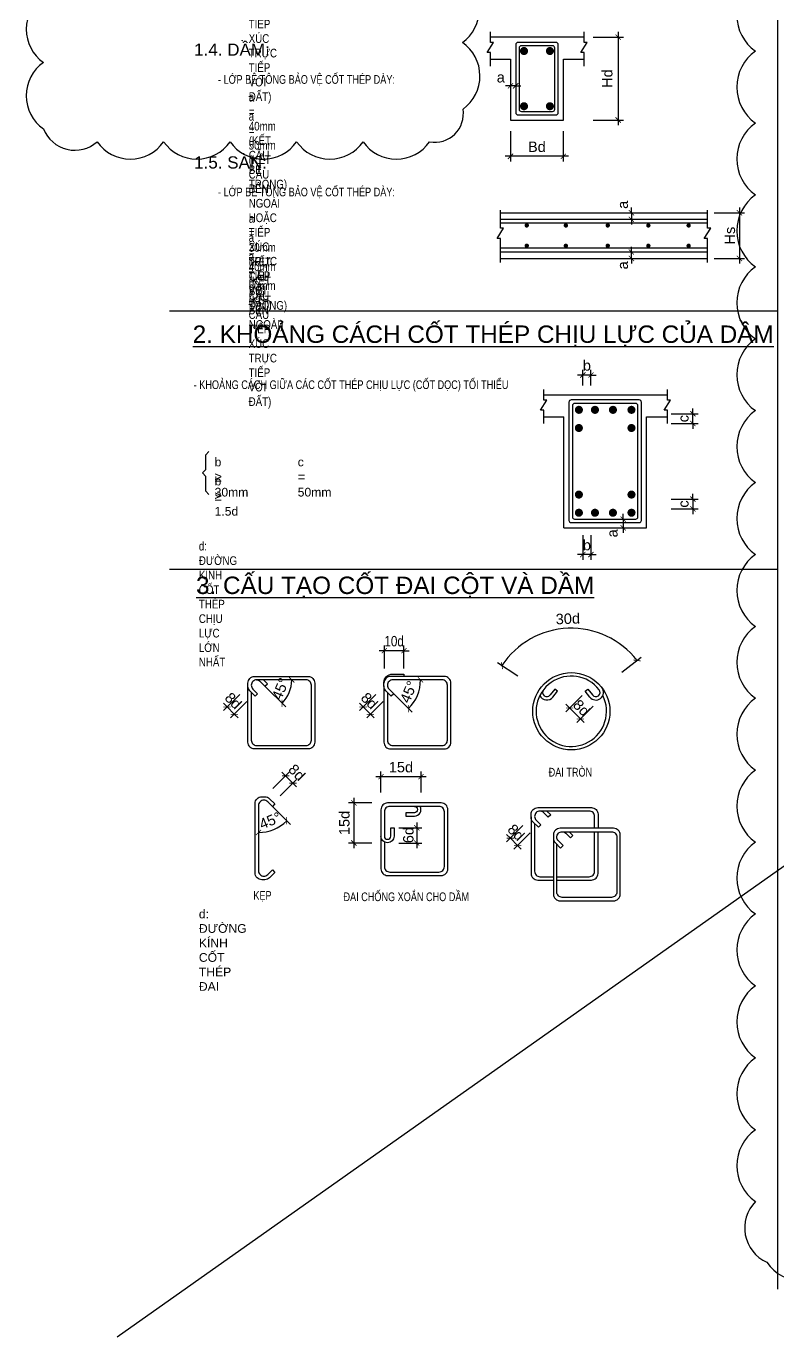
# Model space of a CAD drawing. Header units: millimetres. Extents: x -241424 to 696054, y -125618 to 93710.
# Drawn here: x 10208 to 31812, y -2 to 37665 of the extents above; entities that cross this region are included whole.
import ezdxf
from ezdxf.enums import TextEntityAlignment as Align

# ---------------------------------------------------------------- set-up
doc = ezdxf.new("R2010")
doc.units = ezdxf.units.MM
doc.header["$LTSCALE"] = 7
doc.header["$PDMODE"] = 3
doc.layers.get('0').update_dxf_attribs({"linetype": 'CONTINUOUS'})
doc.layers.get('Defpoints').update_dxf_attribs({"color": 6, "linetype": 'CONTINUOUS'})
for name, color, linetype in [('CDC_02_DIM', 1, 'CONTINUOUS'), ('CDC_03_BORDER', 3, 'CONTINUOUS'), ('CDC_05_STEEL', 4, 'CONTINUOUS'), ('CDC_06_TEXT', 2, 'CONTINUOUS')]:
    doc.layers.add(name, color=color, linetype=linetype)
doc.layers.add('KCS_Plotter', color=11, linetype='CONTINUOUS', plot=False)
doc.styles.add('ARIAL', font='arial.ttf')
doc.dimstyles.new('DIM1-25', dxfattribs={"dimscale": 1.2, "dimtxt": 250, "dimasz": 125, "dimexe": 125, "dimexo": 0.06, "dimgap": 100, "dimtad": 1, "dimdec": 0, "dimzin": 0, "dimdsep": 46, "dimtxsty": 'ARIAL', "dimblk": 'ARCHTICK', "dimcen": 100, "dimdle": 125, "dimclrd": 256, "dimclre": 1, "dimclrt": 2, "dimadec": 0, "dimazin": 0, "dimtfac": 1, "dimtdec": 0, "dimtix": 1, "dimtmove": 2, "dimatfit": 0, "dimfxl": 1, "dimtolj": 1, "dimtzin": 0, "dimarcsym": 0})

# ---------------------------------------------------------------- blocks, each defined once
blk = doc.blocks.new('_ArchTick')
at = {"color": 0, "linetype": 'ByBlock', "const_width": 0.15}
blk.add_lwpolyline([(-0.5, -0.5), (0.5, 0.5)], dxfattribs=at)
blk = doc.blocks.new('*D7')
at = {"layer": 'CDC_02_DIM', "lineweight": -2, "transparency": 16777216}
blk.add_line((19626, 15491), (19626, 14039), dxfattribs=at)
at = {"layer": 'CDC_02_DIM', "color": 1, "lineweight": -2, "transparency": 16777216}
for p, q in [((20138, 15341), (19476, 15341)), ((20138, 14189), (19476, 14189))]:
    blk.add_line(p, q, dxfattribs=at)
at = {"layer": 'Defpoints', "color": 0, "transparency": 16777216}
for p in [(20138, 15341), (19626, 14189), (20138, 14189)]:
    blk.add_point(p, dxfattribs=at)
at = {"layer": 'CDC_02_DIM', "lineweight": -2, "transparency": 16777216, "xscale": 150, "yscale": 150, "zscale": 150}
for p, rotation in [((19626, 15341), 90), ((19626, 14189), 270)]:
    blk.add_blockref('_ArchTick', p, dxfattribs=dict(at, rotation=rotation))
at = {"layer": 'CDC_02_DIM', "color": 2, "transparency": 16777216, "insert": (19353, 14765), "char_height": 300, "attachment_point": 5, "rotation": 90, "style": 'ARIAL'}
blk.add_mtext('\\A1;15d', dxfattribs=at)
blk = doc.blocks.new('*D8')
at = {"layer": 'CDC_02_DIM', "lineweight": -2, "transparency": 16777216}
blk.add_line((21434, 14777), (21434, 14039), dxfattribs=at)
at = {"layer": 'CDC_02_DIM', "color": 1, "lineweight": -2, "transparency": 16777216}
for p, q in [((20922, 14627), (21584, 14627)), ((20922, 14189), (21584, 14189))]:
    blk.add_line(p, q, dxfattribs=at)
at = {"layer": 'Defpoints', "color": 0, "transparency": 16777216}
for p in [(20922, 14627), (20922, 14189), (21434, 14189)]:
    blk.add_point(p, dxfattribs=at)
at = {"layer": 'CDC_02_DIM', "lineweight": -2, "transparency": 16777216, "xscale": 150, "yscale": 150, "zscale": 150}
for p, rotation in [((21434, 14627), 90), ((21434, 14189), 270)]:
    blk.add_blockref('_ArchTick', p, dxfattribs=dict(at, rotation=rotation))
at = {"layer": 'CDC_02_DIM', "color": 2, "transparency": 16777216, "insert": (21193, 14416), "char_height": 300, "attachment_point": 5, "rotation": 90, "style": 'ARIAL'}
blk.add_mtext('\\A1;6d', dxfattribs=at)
blk = doc.blocks.new('*D9')
at = {"layer": 'CDC_02_DIM', "color": 1, "lineweight": -2, "transparency": 16777216}
for p, q in [((24486, 14692), (24018, 14224)), ((24695, 14483), (24227, 14015))]:
    blk.add_line(p, q, dxfattribs=at)
at = {"layer": 'CDC_02_DIM', "lineweight": -2, "transparency": 16777216}
for p, q in [((24124, 14330), (24018, 14436)), ((24333, 14121), (24124, 14330)), ((24333, 14121), (24439, 14015))]:
    blk.add_line(p, q, dxfattribs=at)
at = {"layer": 'Defpoints', "color": 0, "transparency": 16777216}
for p in [(24486, 14692), (24124, 14330), (24695, 14484)]:
    blk.add_point(p, dxfattribs=at)
at = {"layer": 'CDC_02_DIM', "lineweight": -2, "transparency": 16777216, "xscale": 150, "yscale": 150, "zscale": 150}
for p, rotation in [((24124, 14330), 315.0000001703801), ((24333, 14121), 135.0000001703801)]:
    blk.add_blockref('_ArchTick', p, dxfattribs=dict(at, rotation=rotation))
at = {"layer": 'CDC_02_DIM', "color": 2, "transparency": 16777216, "insert": (24286, 14493), "char_height": 300, "attachment_point": 5, "rotation": 315, "style": 'ARIAL'}
blk.add_mtext('\\A1;8d', dxfattribs=at)
blk = doc.blocks.new('*D10')
at = {"layer": 'CDC_02_DIM', "color": 1, "lineweight": -2, "transparency": 16777216}
for p, q in [((20404, 15638), (20404, 16245)), ((21556, 15638), (21556, 16245))]:
    blk.add_line(p, q, dxfattribs=at)
at = {"layer": 'CDC_02_DIM', "lineweight": -2, "transparency": 16777216}
blk.add_line((21706, 16095), (20254, 16095), dxfattribs=at)
at = {"layer": 'Defpoints', "color": 0, "transparency": 16777216}
for p in [(20404, 16095), (20404, 15638), (21556, 15638)]:
    blk.add_point(p, dxfattribs=at)
at = {"layer": 'CDC_02_DIM', "lineweight": -2, "transparency": 16777216, "xscale": 150, "yscale": 150, "zscale": 150, "rotation": 180}
blk.add_blockref('_ArchTick', (20404, 16095), dxfattribs=at)
at = {"layer": 'CDC_02_DIM', "lineweight": -2, "transparency": 16777216, "xscale": 150, "yscale": 150, "zscale": 150}
blk.add_blockref('_ArchTick', (21556, 16095), dxfattribs=at)
at = {"layer": 'CDC_02_DIM', "color": 2, "transparency": 16777216, "insert": (20980, 16368), "char_height": 300, "attachment_point": 5, "style": 'ARIAL'}
blk.add_mtext('\\A1;15d', dxfattribs=at)
blk = doc.blocks.new('*D11')
at = {"layer": 'CDC_02_DIM', "lineweight": -2, "transparency": 16777216}
for p, q in [((20502, 19716), (20352, 19716)), ((21066, 19716), (20502, 19716)), ((21066, 19716), (21216, 19716))]:
    blk.add_line(p, q, dxfattribs=at)
at = {"layer": 'CDC_02_DIM', "color": 1, "lineweight": -2, "transparency": 16777216}
for p, q in [((20502, 19203), (20502, 19866)), ((21066, 19203), (21066, 19866))]:
    blk.add_line(p, q, dxfattribs=at)
at = {"layer": 'Defpoints', "color": 0, "transparency": 16777216}
for p in [(20502, 19716), (20502, 19203), (21066, 19203)]:
    blk.add_point(p, dxfattribs=at)
at = {"layer": 'CDC_02_DIM', "lineweight": -2, "transparency": 16777216, "xscale": 150, "yscale": 150, "zscale": 150}
blk.add_blockref('_ArchTick', (20502, 19716), dxfattribs=at)
at = {"layer": 'CDC_02_DIM', "lineweight": -2, "transparency": 16777216, "xscale": 150, "yscale": 150, "zscale": 150, "rotation": 180}
blk.add_blockref('_ArchTick', (21066, 19716), dxfattribs=at)
at = {"layer": 'CDC_02_DIM', "color": 2, "transparency": 16777216, "insert": (20784, 19989), "char_height": 300, "attachment_point": 5, "style": 'ARIAL'}
blk.add_mtext('\\A1;{\\W0.8;10d}', dxfattribs=at)
blk = doc.blocks.new('*D12')
at = {"layer": 'CDC_02_DIM', "color": 1, "lineweight": -2, "transparency": 16777216}
for p, q in [((16344, 18461), (15875, 17993)), ((16552, 18253), (16084, 17784))]:
    blk.add_line(p, q, dxfattribs=at)
at = {"layer": 'CDC_02_DIM', "lineweight": -2, "transparency": 16777216}
for p, q in [((15981, 18099), (15875, 18205)), ((16190, 17890), (15981, 18099)), ((16190, 17890), (16296, 17784))]:
    blk.add_line(p, q, dxfattribs=at)
at = {"layer": 'Defpoints', "color": 0, "transparency": 16777216}
for p in [(16344, 18461), (15981, 18099), (16553, 18253)]:
    blk.add_point(p, dxfattribs=at)
at = {"layer": 'CDC_02_DIM', "lineweight": -2, "transparency": 16777216, "xscale": 150, "yscale": 150, "zscale": 150}
for p, rotation in [((15981, 18099), 315.0000001703801), ((16190, 17890), 135.0000001703801)]:
    blk.add_blockref('_ArchTick', p, dxfattribs=dict(at, rotation=rotation))
at = {"layer": 'CDC_02_DIM', "color": 2, "transparency": 16777216, "insert": (16158, 18276), "char_height": 300, "attachment_point": 5, "rotation": 315, "style": 'ARIAL'}
blk.add_mtext('\\A1;8d', dxfattribs=at)
blk = doc.blocks.new('*D13')
at = {"layer": 'CDC_02_DIM', "color": 1, "lineweight": -2, "transparency": 16777216}
for p, q in [((17301, 15756), (17770, 16225)), ((17510, 15547), (17979, 16016))]:
    blk.add_line(p, q, dxfattribs=at)
at = {"layer": 'CDC_02_DIM', "lineweight": -2, "transparency": 16777216}
blk.add_line((17979, 15804), (17558, 16225), dxfattribs=at)
at = {"layer": 'Defpoints', "color": 0, "transparency": 16777216}
for p in [(17664, 16119), (17301, 15756), (17510, 15547)]:
    blk.add_point(p, dxfattribs=at)
at = {"layer": 'CDC_02_DIM', "lineweight": -2, "transparency": 16777216, "xscale": 150, "yscale": 150, "zscale": 150}
for p, rotation in [((17664, 16119), 135.0000001703801), ((17873, 15910), 315.0000001703801)]:
    blk.add_blockref('_ArchTick', p, dxfattribs=dict(at, rotation=rotation))
at = {"layer": 'CDC_02_DIM', "color": 2, "transparency": 16777216, "insert": (17987, 16217), "char_height": 300, "attachment_point": 5, "rotation": 315, "style": 'ARIAL'}
blk.add_mtext('\\A1;8d', dxfattribs=at)
blk = doc.blocks.new('*D14')
at = {"layer": 'CDC_02_DIM', "color": 1, "lineweight": -2, "transparency": 16777216}
for p, q in [((26189, 18431), (25720, 17962)), ((26501, 18118), (26033, 17650))]:
    blk.add_line(p, q, dxfattribs=at)
at = {"layer": 'CDC_02_DIM', "lineweight": -2, "transparency": 16777216}
blk.add_line((26245, 17650), (25720, 18175), dxfattribs=at)
at = {"layer": 'Defpoints', "color": 0, "transparency": 16777216}
for p in [(26189, 18431), (26501, 18118), (25826, 18069)]:
    blk.add_point(p, dxfattribs=at)
at = {"layer": 'CDC_02_DIM', "lineweight": -2, "transparency": 16777216, "xscale": 150, "yscale": 150, "zscale": 150}
for p, rotation in [((25826, 18069), 135.0000001703801), ((26139, 17756), 315.0000001703801)]:
    blk.add_blockref('_ArchTick', p, dxfattribs=dict(at, rotation=rotation))
at = {"layer": 'CDC_02_DIM', "color": 2, "transparency": 16777216, "insert": (26169, 18072), "char_height": 300, "attachment_point": 5, "rotation": 315, "style": 'ARIAL'}
blk.add_mtext('\\A1;8d', dxfattribs=at)
blk = doc.blocks.new('*D15')
at = {"layer": 'CDC_02_DIM', "color": 1, "lineweight": -2, "transparency": 16777216}
blk.add_line((17071, 18698), (17667, 18101), dxfattribs=at)
at = {"layer": 'CDC_02_DIM', "lineweight": -2, "transparency": 16777216}
blk.add_arc((16891, 18878), 948, 315, 0, dxfattribs=at)
at = {"layer": 'Defpoints', "color": 0, "transparency": 16777216}
for p in [(16833, 18878), (18249, 18878), (16936, 18832), (17071, 18698), (17712, 18404)]:
    blk.add_point(p, dxfattribs=at)
at = {"layer": 'CDC_02_DIM', "lineweight": -2, "transparency": 16777216, "xscale": 150, "yscale": 150, "zscale": 150}
for p, rotation in [((17839, 18878), 90.00000000000007), ((17561, 18207), 225.0000000009919)]:
    blk.add_blockref('_ArchTick', p, dxfattribs=dict(at, rotation=rotation))
at = {"layer": 'CDC_02_DIM', "color": 2, "transparency": 16777216, "insert": (17515, 18619), "char_height": 300, "attachment_point": 5, "rotation": 67.5, "style": 'ARIAL'}
blk.add_mtext('\\A1;45°', dxfattribs=at)
blk = doc.blocks.new('*D16')
at = {"layer": 'CDC_02_DIM', "color": 1, "lineweight": -2, "transparency": 16777216}
blk.add_line((17284, 15241), (17803, 14722), dxfattribs=at)
at = {"layer": 'CDC_02_DIM', "lineweight": -2, "transparency": 16777216}
blk.add_arc((16885, 15640), 1148, 270, 315, dxfattribs=at)
at = {"layer": 'Defpoints', "color": 0, "transparency": 16777216}
for p in [(16885, 15266), (17149, 15376), (17284, 15241), (17182, 14531), (16885, 13390)]:
    blk.add_point(p, dxfattribs=at)
at = {"layer": 'CDC_02_DIM', "lineweight": -2, "transparency": 16777216, "xscale": 150, "yscale": 150, "zscale": 150}
for p, rotation in [((17697, 14828), 45.00000000109145), ((16885, 14492), 180)]:
    blk.add_blockref('_ArchTick', p, dxfattribs=dict(at, rotation=rotation))
at = {"layer": 'CDC_02_DIM', "color": 2, "transparency": 16777216, "insert": (17220, 14831), "char_height": 300, "attachment_point": 5, "rotation": 22.5, "style": 'ARIAL'}
blk.add_mtext('\\A1;45°', dxfattribs=at)
blk = doc.blocks.new('*D17')
at = {"layer": 'CDC_02_DIM', "color": 1, "lineweight": -2, "transparency": 16777216}
blk.add_line((20771, 18479), (21305, 17945), dxfattribs=at)
at = {"layer": 'CDC_02_DIM', "lineweight": -2, "transparency": 16777216}
blk.add_arc((20372, 18878), 1169, 315, 0, dxfattribs=at)
at = {"layer": 'Defpoints', "color": 0, "transparency": 16777216}
for p in [(20745, 18878), (22161, 18878), (20636, 18614), (20771, 18479), (21385, 18293)]:
    blk.add_point(p, dxfattribs=at)
at = {"layer": 'CDC_02_DIM', "lineweight": -2, "transparency": 16777216, "xscale": 150, "yscale": 150, "zscale": 150}
for p, rotation in [((21541, 18878), 90), ((21199, 18051), 224.9999999995036)]:
    blk.add_blockref('_ArchTick', p, dxfattribs=dict(at, rotation=rotation))
at = {"layer": 'CDC_02_DIM', "color": 2, "transparency": 16777216, "insert": (21201, 18534), "char_height": 300, "attachment_point": 5, "rotation": 67.5, "style": 'ARIAL'}
blk.add_mtext('\\A1;45°', dxfattribs=at)
blk = doc.blocks.new('*D18')
at = {"layer": 'CDC_02_DIM', "color": 1, "lineweight": -2, "transparency": 16777216}
for p, q in [((24343, 18986), (23758, 19371)), ((27331, 19098), (27885, 19527))]:
    blk.add_line(p, q, dxfattribs=at)
at = {"layer": 'CDC_02_DIM', "lineweight": -2, "transparency": 16777216}
blk.add_arc((25877, 17975), 2388, 37.6842, 146.6315, dxfattribs=at)
at = {"layer": 'Defpoints', "color": 0, "transparency": 16777216}
for p in [(26535, 20271), (24343, 18986), (27331, 19098), (24821, 18671), (26877, 18748)]:
    blk.add_point(p, dxfattribs=at)
at = {"layer": 'CDC_02_DIM', "lineweight": -2, "transparency": 16777216, "xscale": 150, "yscale": 150, "zscale": 150}
for p, rotation in [((23883, 19289), 236.6315350007943), ((27766, 19435), 307.684208399558)]:
    blk.add_blockref('_ArchTick', p, dxfattribs=dict(at, rotation=rotation))
at = {"layer": 'CDC_02_DIM', "color": 2, "transparency": 16777216, "insert": (25777, 20634), "char_height": 300, "attachment_point": 5, "rotation": 2.1579, "style": 'ARIAL'}
blk.add_mtext('\\A1;30d', dxfattribs=at)
blk = doc.blocks.new('*D19')
at = {"layer": 'CDC_02_DIM', "color": 1, "lineweight": -2, "transparency": 16777216}
for p, q in [((20256, 18461), (19787, 17993)), ((20464, 18253), (19996, 17784))]:
    blk.add_line(p, q, dxfattribs=at)
at = {"layer": 'CDC_02_DIM', "lineweight": -2, "transparency": 16777216}
for p, q in [((19893, 18099), (19787, 18205)), ((20102, 17890), (19893, 18099)), ((20102, 17890), (20208, 17784))]:
    blk.add_line(p, q, dxfattribs=at)
at = {"layer": 'Defpoints', "color": 0, "transparency": 16777216}
for p in [(20256, 18461), (19893, 18099), (20465, 18253)]:
    blk.add_point(p, dxfattribs=at)
at = {"layer": 'CDC_02_DIM', "lineweight": -2, "transparency": 16777216, "xscale": 150, "yscale": 150, "zscale": 150}
for p, rotation in [((19893, 18099), 315.0000001703801), ((20102, 17890), 135.0000001703801)]:
    blk.add_blockref('_ArchTick', p, dxfattribs=dict(at, rotation=rotation))
at = {"layer": 'CDC_02_DIM', "color": 2, "transparency": 16777216, "insert": (20070, 18276), "char_height": 300, "attachment_point": 5, "rotation": 315, "style": 'ARIAL'}
blk.add_mtext('\\A1;8d', dxfattribs=at)
blk = doc.blocks.new('*D20')
at = {"layer": 'CDC_02_DIM', "color": 1, "lineweight": -2, "transparency": 16777216}
for p, q in [((26207, 23040), (26207, 22328)), ((26440, 23040), (26440, 22328))]:
    blk.add_line(p, q, dxfattribs=at)
at = {"layer": 'CDC_02_DIM', "lineweight": -2, "transparency": 16777216}
for p, q in [((26207, 22478), (26057, 22478)), ((26440, 22478), (26207, 22478)), ((26440, 22478), (26590, 22478))]:
    blk.add_line(p, q, dxfattribs=at)
at = {"layer": 'Defpoints', "color": 0, "transparency": 16777216}
for p in [(26207, 23040), (26440, 23040), (26207, 22478)]:
    blk.add_point(p, dxfattribs=at)
at = {"layer": 'CDC_02_DIM', "lineweight": -2, "transparency": 16777216, "xscale": 150, "yscale": 150, "zscale": 150}
blk.add_blockref('_ArchTick', (26207, 22478), dxfattribs=at)
at = {"layer": 'CDC_02_DIM', "lineweight": -2, "transparency": 16777216, "xscale": 150, "yscale": 150, "zscale": 150, "rotation": 180}
blk.add_blockref('_ArchTick', (26440, 22478), dxfattribs=at)
at = {"layer": 'CDC_02_DIM', "color": 2, "transparency": 16777216, "insert": (26324, 22750), "char_height": 300, "attachment_point": 5, "style": 'ARIAL'}
blk.add_mtext('\\A1;b', dxfattribs=at)
blk = doc.blocks.new('*D21')
at = {"layer": 'CDC_02_DIM', "color": 1, "lineweight": -2, "transparency": 16777216}
for p, q in [((26986, 23497), (27518, 23497)), ((26986, 23250), (27518, 23250))]:
    blk.add_line(p, q, dxfattribs=at)
at = {"layer": 'CDC_02_DIM', "lineweight": -2, "transparency": 16777216}
for p, q in [((27368, 23497), (27368, 23647)), ((27368, 23497), (27368, 23250)), ((27368, 23250), (27368, 23100))]:
    blk.add_line(p, q, dxfattribs=at)
at = {"layer": 'Defpoints', "color": 0, "transparency": 16777216}
for p in [(26986, 23497), (26986, 23250), (27368, 23250)]:
    blk.add_point(p, dxfattribs=at)
at = {"layer": 'CDC_02_DIM', "lineweight": -2, "transparency": 16777216, "xscale": 150, "yscale": 150, "zscale": 150}
for p, rotation in [((27368, 23497), 270), ((27368, 23250), 90)]:
    blk.add_blockref('_ArchTick', p, dxfattribs=dict(at, rotation=rotation))
at = {"layer": 'CDC_02_DIM', "color": 2, "transparency": 16777216, "insert": (27057, 23088), "char_height": 300, "attachment_point": 5, "rotation": 90, "style": 'ARIAL'}
blk.add_mtext('\\A1;a', dxfattribs=at)
blk = doc.blocks.new('*D22')
at = {"layer": 'CDC_02_DIM', "lineweight": -2, "transparency": 16777216}
for p, q in [((29372, 24074), (29372, 24224)), ((29372, 24074), (29372, 23792)), ((29372, 23792), (29372, 23642))]:
    blk.add_line(p, q, dxfattribs=at)
at = {"layer": 'CDC_02_DIM', "color": 1, "lineweight": -2, "transparency": 16777216}
for p, q in [((28747, 24074), (29522, 24074)), ((28747, 23792), (29522, 23792))]:
    blk.add_line(p, q, dxfattribs=at)
at = {"layer": 'Defpoints', "color": 0, "transparency": 16777216}
for p in [(28747, 24074), (28747, 23792), (29372, 23792)]:
    blk.add_point(p, dxfattribs=at)
at = {"layer": 'CDC_02_DIM', "lineweight": -2, "transparency": 16777216, "xscale": 150, "yscale": 150, "zscale": 150}
for p, rotation in [((29372, 24074), 270), ((29372, 23792), 90)]:
    blk.add_blockref('_ArchTick', p, dxfattribs=dict(at, rotation=rotation))
at = {"layer": 'CDC_02_DIM', "color": 2, "transparency": 16777216, "insert": (29099, 23933), "char_height": 300, "attachment_point": 5, "rotation": 90, "style": 'ARIAL'}
blk.add_mtext('\\A1;c', dxfattribs=at)
blk = doc.blocks.new('*D217')
at = {"layer": 'CDC_02_DIM', "color": 1, "lineweight": -2, "transparency": 16777216}
for p, q in [((28747, 26528), (29522, 26528)), ((28747, 26247), (29522, 26247))]:
    blk.add_line(p, q, dxfattribs=at)
at = {"layer": 'CDC_02_DIM', "lineweight": -2, "transparency": 16777216}
for p, q in [((29372, 26528), (29372, 26678)), ((29372, 26247), (29372, 26528)), ((29372, 26247), (29372, 26097))]:
    blk.add_line(p, q, dxfattribs=at)
at = {"layer": 'Defpoints', "color": 0, "transparency": 16777216}
for p in [(28747, 26528), (29372, 26528), (28747, 26247)]:
    blk.add_point(p, dxfattribs=at)
at = {"layer": 'CDC_02_DIM', "lineweight": -2, "transparency": 16777216, "xscale": 150, "yscale": 150, "zscale": 150}
for p, rotation in [((29372, 26528), 270), ((29372, 26247), 90)]:
    blk.add_blockref('_ArchTick', p, dxfattribs=dict(at, rotation=rotation))
at = {"layer": 'CDC_02_DIM', "color": 2, "transparency": 16777216, "insert": (29099, 26387), "char_height": 300, "attachment_point": 5, "rotation": 90, "style": 'ARIAL'}
blk.add_mtext('\\A1;c', dxfattribs=at)
blk = doc.blocks.new('*D218')
at = {"layer": 'CDC_02_DIM', "lineweight": -2, "transparency": 16777216}
for p, q in [((26207, 27640), (26057, 27640)), ((26440, 27640), (26207, 27640)), ((26440, 27640), (26590, 27640))]:
    blk.add_line(p, q, dxfattribs=at)
at = {"layer": 'CDC_02_DIM', "color": 1, "lineweight": -2, "transparency": 16777216}
for p, q in [((26207, 27338), (26207, 27790)), ((26440, 27338), (26440, 27790))]:
    blk.add_line(p, q, dxfattribs=at)
at = {"layer": 'Defpoints', "color": 0, "transparency": 16777216}
for p in [(26207, 27640), (26207, 27338), (26440, 27338)]:
    blk.add_point(p, dxfattribs=at)
at = {"layer": 'CDC_02_DIM', "lineweight": -2, "transparency": 16777216, "xscale": 150, "yscale": 150, "zscale": 150}
blk.add_blockref('_ArchTick', (26207, 27640), dxfattribs=at)
at = {"layer": 'CDC_02_DIM', "lineweight": -2, "transparency": 16777216, "xscale": 150, "yscale": 150, "zscale": 150, "rotation": 180}
blk.add_blockref('_ArchTick', (26440, 27640), dxfattribs=at)
at = {"layer": 'CDC_02_DIM', "color": 2, "transparency": 16777216, "insert": (26324, 27913), "char_height": 300, "attachment_point": 5, "style": 'ARIAL'}
blk.add_mtext('\\A1;b', dxfattribs=at)
blk = doc.blocks.new('*D90')
at = {"layer": 'CDC_02_DIM', "color": 1, "lineweight": -2, "transparency": 16777216}
for p, q in [((24130, 36351), (24130, 35801)), ((24278, 36351), (24278, 35801))]:
    blk.add_line(p, q, dxfattribs=at)
at = {"layer": 'CDC_02_DIM', "lineweight": -2, "transparency": 16777216}
for p, q in [((24130, 35951), (23980, 35951)), ((24278, 35951), (24130, 35951)), ((24278, 35951), (24428, 35951))]:
    blk.add_line(p, q, dxfattribs=at)
at = {"layer": 'Defpoints', "color": 0, "transparency": 16777216}
for p in [(24130, 36351), (24278, 36351), (24130, 35951)]:
    blk.add_point(p, dxfattribs=at)
at = {"layer": 'CDC_02_DIM', "lineweight": -2, "transparency": 16777216, "xscale": 150, "yscale": 150, "zscale": 150}
blk.add_blockref('_ArchTick', (24130, 35951), dxfattribs=at)
at = {"layer": 'CDC_02_DIM', "lineweight": -2, "transparency": 16777216, "xscale": 150, "yscale": 150, "zscale": 150, "rotation": 180}
blk.add_blockref('_ArchTick', (24278, 35951), dxfattribs=at)
at = {"layer": 'CDC_02_DIM', "color": 2, "transparency": 16777216, "insert": (23850, 36196), "char_height": 300, "attachment_point": 5, "style": 'ARIAL'}
blk.add_mtext('\\A1;a', dxfattribs=at)
blk = doc.blocks.new('*D91')
at = {"layer": 'CDC_02_DIM', "color": 1, "lineweight": -2, "transparency": 16777216}
for p, q in [((24128, 34650), (24128, 33776)), ((25647, 34650), (25647, 33776))]:
    blk.add_line(p, q, dxfattribs=at)
at = {"layer": 'CDC_02_DIM', "lineweight": -2, "transparency": 16777216}
blk.add_line((25797, 33926), (23978, 33926), dxfattribs=at)
at = {"layer": 'Defpoints', "color": 0, "transparency": 16777216}
for p in [(24128, 34650), (25647, 34650), (24128, 33926)]:
    blk.add_point(p, dxfattribs=at)
at = {"layer": 'CDC_02_DIM', "lineweight": -2, "transparency": 16777216, "xscale": 150, "yscale": 150, "zscale": 150, "rotation": 180}
blk.add_blockref('_ArchTick', (24128, 33926), dxfattribs=at)
at = {"layer": 'CDC_02_DIM', "lineweight": -2, "transparency": 16777216, "xscale": 150, "yscale": 150, "zscale": 150}
blk.add_blockref('_ArchTick', (25647, 33926), dxfattribs=at)
at = {"layer": 'CDC_02_DIM', "color": 2, "transparency": 16777216, "insert": (24887, 34198), "char_height": 300, "attachment_point": 5, "style": 'ARIAL'}
blk.add_mtext('\\A1;Bd', dxfattribs=at)
blk = doc.blocks.new('*D92')
at = {"layer": 'CDC_02_DIM', "lineweight": -2, "transparency": 16777216}
for p, q in [((27603, 31177), (27603, 31327)), ((27603, 30991), (27603, 31177)), ((27603, 30991), (27603, 30841))]:
    blk.add_line(p, q, dxfattribs=at)
at = {"layer": 'CDC_02_DIM', "color": 1, "lineweight": -2, "transparency": 16777216}
for p, q in [((27089, 31177), (27753, 31177)), ((27089, 30991), (27753, 30991))]:
    blk.add_line(p, q, dxfattribs=at)
at = {"layer": 'Defpoints', "color": 0, "transparency": 16777216}
for p in [(27089, 31177), (27089, 30991), (27603, 31177)]:
    blk.add_point(p, dxfattribs=at)
at = {"layer": 'CDC_02_DIM', "lineweight": -2, "transparency": 16777216, "xscale": 150, "yscale": 150, "zscale": 150}
for p, rotation in [((27603, 31177), 270), ((27603, 30991), 90)]:
    blk.add_blockref('_ArchTick', p, dxfattribs=dict(at, rotation=rotation))
at = {"layer": 'CDC_02_DIM', "color": 2, "transparency": 16777216, "insert": (27357, 30791), "char_height": 300, "attachment_point": 5, "rotation": 90, "style": 'ARIAL'}
blk.add_mtext('\\A1;a', dxfattribs=at)
blk = doc.blocks.new('*D93')
at = {"layer": 'CDC_02_DIM', "lineweight": -2, "transparency": 16777216}
for p, q in [((27603, 32302), (27603, 32452)), ((27603, 32302), (27603, 32116)), ((27603, 32116), (27603, 31966))]:
    blk.add_line(p, q, dxfattribs=at)
at = {"layer": 'CDC_02_DIM', "color": 1, "lineweight": -2, "transparency": 16777216}
for p, q in [((27089, 32302), (27753, 32302)), ((27089, 32116), (27753, 32116))]:
    blk.add_line(p, q, dxfattribs=at)
at = {"layer": 'Defpoints', "color": 0, "transparency": 16777216}
for p in [(27089, 32302), (27089, 32116), (27603, 32116)]:
    blk.add_point(p, dxfattribs=at)
at = {"layer": 'CDC_02_DIM', "lineweight": -2, "transparency": 16777216, "xscale": 150, "yscale": 150, "zscale": 150}
for p, rotation in [((27603, 32302), 270), ((27603, 32116), 90)]:
    blk.add_blockref('_ArchTick', p, dxfattribs=dict(at, rotation=rotation))
at = {"layer": 'CDC_02_DIM', "color": 2, "transparency": 16777216, "insert": (27357, 32532), "char_height": 300, "attachment_point": 5, "rotation": 90, "style": 'ARIAL'}
blk.add_mtext('\\A1;a', dxfattribs=at)
blk = doc.blocks.new('*D94')
at = {"layer": 'CDC_02_DIM', "lineweight": -2, "transparency": 16777216}
blk.add_line((30708, 32452), (30708, 30841), dxfattribs=at)
at = {"layer": 'CDC_02_DIM', "color": 1, "lineweight": -2, "transparency": 16777216}
for p, q in [((29986, 32302), (30858, 32302)), ((29986, 30991), (30858, 30991))]:
    blk.add_line(p, q, dxfattribs=at)
at = {"layer": 'Defpoints', "color": 0, "transparency": 16777216}
for p in [(29985, 32302), (29985, 30991), (30708, 30991)]:
    blk.add_point(p, dxfattribs=at)
at = {"layer": 'CDC_02_DIM', "lineweight": -2, "transparency": 16777216, "xscale": 150, "yscale": 150, "zscale": 150}
for p, rotation in [((30708, 32302), 90), ((30708, 30991), 270)]:
    blk.add_blockref('_ArchTick', p, dxfattribs=dict(at, rotation=rotation))
at = {"layer": 'CDC_02_DIM', "color": 2, "transparency": 16777216, "insert": (30435, 31646), "char_height": 300, "attachment_point": 5, "rotation": 90, "style": 'ARIAL'}
blk.add_mtext('\\A1;Hs', dxfattribs=at)
blk = doc.blocks.new('*D95')
at = {"layer": 'CDC_02_DIM', "color": 1, "lineweight": -2, "transparency": 16777216}
for p, q in [((26501, 37349), (27373, 37349)), ((26501, 34969), (27373, 34969))]:
    blk.add_line(p, q, dxfattribs=at)
at = {"layer": 'CDC_02_DIM', "lineweight": -2, "transparency": 16777216}
blk.add_line((27223, 37499), (27223, 34819), dxfattribs=at)
at = {"layer": 'Defpoints', "color": 0, "transparency": 16777216}
for p in [(26501, 37349), (26501, 34969), (27223, 34969)]:
    blk.add_point(p, dxfattribs=at)
at = {"layer": 'CDC_02_DIM', "lineweight": -2, "transparency": 16777216, "xscale": 150, "yscale": 150, "zscale": 150}
for p, rotation in [((27223, 37349), 90), ((27223, 34969), 270)]:
    blk.add_blockref('_ArchTick', p, dxfattribs=dict(at, rotation=rotation))
at = {"layer": 'CDC_02_DIM', "color": 2, "transparency": 16777216, "insert": (26911, 36159), "char_height": 300, "attachment_point": 5, "rotation": 90, "style": 'ARIAL'}
blk.add_mtext('\\A1;Hd', dxfattribs=at)

msp = doc.modelspace()

# ---------------------------------------------------------------- linework, layer by layer
at = {"layer": 'CDC_02_DIM'}
for points in [[(23552.2, 36520.6), (23552.2, 36906.5), (23455.8, 36906.5), (23639.3, 37198), (23552.2, 37198), (23552.2, 37500.8)], [(26249.8, 36520.6), (26249.8, 36906.5), (26153.4, 36906.5), (26336.9, 37198), (26249.8, 37198), (26249.8, 37500.8)]]:
    msp.add_lwpolyline(points, dxfattribs=at)
at = {"layer": 'CDC_03_BORDER'}
for p, q in [((31811.7, 1362.7), (31811.7, 55115.3)), ((23552.2, 36713.2), (24129.7, 36713.2)), ((25648.7, 36713.2), (26249.8, 36713.2)), ((23840.4, 32301.5), (29795.1, 32301.5)), ((23840.4, 30991.4), (29795.1, 30991.4)), ((14326, 29486.6), (31811.7, 29486.6)), ((25083.1, 27070.5), (28640.5, 27070.5)), ((25083.1, 26434.2), (25660.6, 26434.2)), ((25660.6, 23249.6), (25660.6, 26434.2)), ((28039.5, 23249.6), (28039.5, 26434.2)), ((28039.5, 26434.2), (28640.5, 26434.2)), ((25660.6, 23249.6), (28039.5, 23249.6)), ((14326, 22057.9), (31811.7, 22057.9))]:
    msp.add_line(p, q, dxfattribs=at)
for points in [[(26249.8, 37349.4), (23552.2, 37349.4)], [(24129.7, 36713.2), (24129.7, 34967.7), (25648.7, 34967.7), (25648.7, 36713.2)], [(23840.4, 30869.3), (23840.4, 31567.4), (23744.1, 31567.4), (23927.6, 31858.9), (23840.4, 31858.9), (23840.4, 32378.7)], [(29795.1, 30869.3), (29795.1, 31567.4), (29698.7, 31567.4), (29882.2, 31858.9), (29795.1, 31858.9), (29795.1, 32378.7)], [(25083.1, 26241.7), (25083.1, 26627.6), (24986.7, 26627.6), (25170.2, 26919.1), (25083.1, 26919.1), (25083.1, 27221.9)], [(28640.5, 26241.7), (28640.5, 26627.6), (28544.1, 26627.6), (28727.6, 26919.1), (28640.5, 26919.1), (28640.5, 27221.9)]]:
    msp.add_lwpolyline(points, dxfattribs=at)
at = {"layer": 'CDC_05_STEEL'}
for p, q in [((23840.4, 32116.2), (29795.1, 32116.2)), ((29795.1, 32003.7), (23840.4, 32003.7)), ((29795.1, 31289.2), (23840.4, 31289.2)), ((23840.4, 31176.7), (29795.1, 31176.7)), ((25283.6, 14998.9), (25173.9, 15108.6)), ((25213.4, 14928.8), (25078.9, 15063.3)), ((25283.6, 14998.9), (25213.4, 14928.8))]:
    msp.add_line(p, q, dxfattribs=at)
for points in [[(24277.8, 37135.8), (24277.8, 35181.3, 0.4142136), (24343.3, 35115.8), (25435.2, 35115.8, 0.4142136), (25500.6, 35181.3), (25500.6, 37135.8, 0.4142136), (25435.2, 37201.3), (24343.3, 37201.3, 0.4142136)], [(25401.4, 37037.3, 0.4142136), (25336.6, 37102), (24441.9, 37102, 0.4142136), (24377.1, 37037.3), (24377.1, 35279.8, 0.4142136), (24441.9, 35215.1), (25336.6, 35215.1, 0.4142136), (25401.4, 35279.8)], [(25808.8, 26856.9), (25808.8, 23463.2, 0.4142136), (25874.2, 23397.7), (27825.9, 23397.7, 0.4142136), (27891.3, 23463.2), (27891.3, 26856.9, 0.4142136), (27825.9, 26922.3), (25874.2, 26922.3, 0.4142136)], [(27792.1, 26758.3, 0.4142136), (27727.3, 26823.1), (25972.8, 26823.1, 0.4142136), (25908, 26758.3), (25908, 23561.8, 0.4142136), (25972.8, 23497), (27727.3, 23497, 0.4142136), (27792.1, 23561.8)], [(16885.2, 13389.5, 0.4142136), (17039.9, 13234.8, 0.1989124), (17149.3, 13280.1), (17283.8, 13414.7), (17354, 13344.5), (17201.7, 13192.2, -0.1989124), (17065, 13135.6), (16979.4, 13135.6, -0.4142136), (16786, 13329), (16786, 15326.9, -0.4142136), (16979.4, 15520.3), (17065, 15520.3, -0.1989124), (17201.7, 15463.6), (17354, 15311.4), (17283.8, 15241.2), (17149.3, 15375.7, 0.1989124), (17039.9, 15421, 0.4142136), (16885.2, 15266.3)], [(20403.7, 13448.7, 0.4142136), (20597.1, 13255.4), (22133.8, 13255.4, 0.4142136), (22327.2, 13448.7), (22327.2, 15147.5, 0.4142136), (22133.8, 15340.8), (20597.1, 15340.8, 0.4142136), (20403.7, 15147.5)]]:
    msp.add_lwpolyline(points, format="xyb", close=True, dxfattribs=at)
for points, const_width in [([(24458.7, 36952.2, -1), (24574.7, 36952.2, -1)], 116), ([(25319.7, 36952.2, 1), (25203.7, 36952.2, 1)], 116), ([(24458.7, 35364.8, 1), (24574.7, 35364.8, 1)], 116), ([(25319.7, 35364.8, -1), (25203.7, 35364.8, -1)], 116), ([(24565.2, 31938.7, 1), (24627.7, 31938.7, 1)], 62.5), ([(25688.3, 31938.7, 1), (25750.8, 31938.7, 1)], 62.5), ([(26893, 31938.7, 1), (26955.5, 31938.7, 1)], 62.5), ([(28059.9, 31938.7, 1), (28122.4, 31938.7, 1)], 62.5), ([(29217.6, 31938.7, 1), (29280.1, 31938.7, 1)], 62.5), ([(24565.2, 31354.1, -1), (24627.7, 31354.1, -1)], 62.5), ([(25688.3, 31354.1, -1), (25750.8, 31354.1, -1)], 62.5), ([(26893, 31354.1, -1), (26955.5, 31354.1, -1)], 62.5), ([(28059.9, 31354.1, -1), (28122.4, 31354.1, -1)], 62.5), ([(29217.6, 31354.1, -1), (29280.1, 31354.1, -1)], 62.5), ([(26152.1, 26638.7, 1), (26036.1, 26638.7, 1)], 116), ([(26614.2, 26638.7, 1), (26498.2, 26638.7, 1)], 116), ([(27130.8, 26638.7, 1), (27014.7, 26638.7, 1)], 116), ([(27548, 26638.7, -1), (27664, 26638.7, -1)], 116), ([(26152.1, 26116.8, 1), (26036.1, 26116.8, 1)], 116), ([(27548, 26116.8, -1), (27664, 26116.8, -1)], 116), ([(26152.1, 24203.3, -1), (26036.1, 24203.3, -1)], 116), ([(27548, 24203.3, 1), (27664, 24203.3, 1)], 116), ([(26152.1, 23681.4, -1), (26036.1, 23681.4, -1)], 116), ([(26614.2, 23681.4, -1), (26498.2, 23681.4, -1)], 116), ([(27130.8, 23681.4, -1), (27014.7, 23681.4, -1)], 116), ([(27548, 23681.4, 1), (27664, 23681.4, 1)], 116)]:
    msp.add_lwpolyline(points, format="xyb", close=True, dxfattribs=dict(at, const_width=const_width))
for points in [[(16678.8, 18518.6), (16678.8, 17145.4, 0.4142136), (16833.4, 16990.7), (18249, 16990.7, 0.4142136), (18403.7, 17145.4), (18403.7, 18723, 0.4142136), (18249, 18877.7), (16833.4, 18877.7, 0.4142136), (16678.8, 18723, 0.1989124), (16724.1, 18613.6), (16858.6, 18479.1), (16788.4, 18408.9), (16636.2, 18561.2, -0.1989124), (16579.5, 18697.9), (16579.5, 18783.6, -0.4142136), (16772.9, 18976.9), (18309.6, 18976.9, -0.4142136), (18503, 18783.6), (18503, 17084.8, -0.4142136), (18309.6, 16891.5), (16772.9, 16891.5, -0.4142136), (16579.5, 17084.8), (16579.5, 18709.8)], [(16827, 18877.7, -0.1989124), (16936.4, 18832.4), (17070.9, 18697.8), (17141.1, 18768), (17031.4, 18877.7)], [(20590.8, 18518.6), (20590.8, 17145.4, 0.4142136), (20745.4, 16990.7), (22161, 16990.7, 0.4142136), (22315.7, 17145.4), (22315.7, 18723, 0.4142136), (22161, 18877.7), (20745.4, 18877.7, 0.4142136), (20590.8, 18723, 0.1989124), (20636.1, 18613.6), (20770.6, 18479.1), (20700.4, 18408.9), (20548.1, 18561.2, -0.1989124), (20491.5, 18697.9), (20491.5, 18801.3, -0.4142136), (20733.2, 19043), (21066.4, 19043), (21066.4, 18976.9)], [(20491.5, 18709.8), (20491.5, 17084.8, 0.4142136), (20684.9, 16891.5), (22221.6, 16891.5, 0.4142136), (22415, 17084.8), (22415, 18783.6, 0.4142136), (22221.6, 18976.9), (20684.9, 18976.9, 0.4142136), (20491.5, 18783.6)], [(26677.2, 18593.7, 20.5241501), (26781.7, 18427.1)], [(25076.6, 18593.7, 1), (25269.2, 18444.9)], [(20502.9, 14219.2), (20502.9, 13509.3, 0.4142136), (20657.6, 13354.6), (22073.2, 13354.6, 0.4142136), (22227.9, 13509.3), (22227.9, 15086.9, 0.4142136), (22073.2, 15241.6), (20657.6, 15241.6, 0.4142136), (20502.9, 15086.9), (20502.9, 14386.4, 1), (20685.2, 14386.4), (20685.2, 14627.1), (20784.5, 14627.1), (20784.5, 14386.4, -1), (20403.7, 14386.4)], [(21365.4, 15241.6, -1), (21365.4, 15059.3), (21124.7, 15059.3), (21124.7, 14960.1), (21365.4, 14960.1, 0.5692569), (21532.6, 15241.6)], [(26546.2, 14613.3), (26546.2, 14953.9, 0.4142136), (26391.5, 15108.6), (24975.9, 15108.6, 0.4142136), (24821.2, 14953.9, 0.1989124), (24866.5, 14844.5), (25001.1, 14710), (24930.9, 14639.8), (24778.6, 14792.1, -0.1989124), (24722, 14928.8), (24722, 15014.5, -0.4142136), (24915.4, 15207.8), (26452.1, 15207.8, -0.4142136), (26645.4, 15014.5), (26645.4, 14613.3)], [(24722, 14940.8), (24722, 13315.7, 0.4142136), (24915.4, 13122.4), (25361.2, 13122.4)], [(24821.2, 14749.5), (24821.2, 13376.3, 0.4142136), (24975.9, 13221.6), (25361.2, 13221.6)], [(25361.2, 14346.2), (25361.2, 12721.2, 0.4142136), (25554.6, 12527.8), (27091.3, 12527.8, 0.4142136), (27284.7, 12721.2), (27284.7, 14419.9, 0.4142136), (27091.3, 14613.3), (25554.6, 14613.3, 0.4142136), (25361.2, 14419.9), (25361.2, 14334.2, 0.1989124), (25417.8, 14197.5), (25570.1, 14045.3), (25640.3, 14115.4), (25505.8, 14250, -0.1989124), (25460.5, 14359.3, -0.4142136), (25615.1, 14514), (27030.7, 14514, -0.4142136), (27185.4, 14359.3), (27185.4, 12781.7, -0.4142136), (27030.7, 12627), (25615.1, 12627, -0.4142136), (25460.5, 12781.7), (25460.5, 14154.9)], [(25460.5, 13221.6), (26391.5, 13221.6, 0.4142136), (26546.2, 13376.3), (26546.2, 14514)], [(25460.5, 13122.4), (26452.1, 13122.4, 0.4142136), (26645.4, 13315.7), (26645.4, 14514)], [(25608.7, 14514, -0.1989124), (25718.1, 14468.7), (25852.6, 14334.2), (25922.8, 14404.4), (25813.1, 14514)]]:
    msp.add_lwpolyline(points, format="xyb", dxfattribs=at)
for points in [[(25347.8, 18384.2), (25477.6, 18552.3), (25399.1, 18612.9), (25269.2, 18444.9)], [(26406, 18384.2), (26276.2, 18552.3), (26354.7, 18612.9), (26484.5, 18444.9)]]:
    msp.add_lwpolyline(points, dxfattribs=at)
msp.add_circle((25876.9, 17975.5), 1110.5, dxfattribs=at)
for centre, radius, start, end in [((26580.8, 18519.3), 220.9, 217.68421, 37.68421), ((26580.8, 18519.3), 121.7, 217.68421, 37.68421), ((25172.9, 18519.3), 220.9, 204.64945, 322.31579), ((24969.5, 14953.9), 154.7, 45, 90)]:
    msp.add_arc(centre, radius, start, end, dxfattribs=at)
at = {"layer": 'CDC_06_TEXT'}
msp.add_lwpolyline([(15455.7, 24210), (15369, 24302.4), (15369, 24724), (15274.4, 24824.6), (15369, 24925.1), (15369, 25346.8), (15455.7, 25439.1)], dxfattribs=at)
at = {"layer": 'Defpoints'}
for points in [[(10705.2, 38534.7, 0.5205671), (10705.2, 36623.7, 0.5205671), (10705.2, 34712.7, 0.5205671), (12247.3, 34343.9, 0.5205671), (14158.3, 34343.9, 0.5205671), (16069.3, 34343.9, 0.5205671), (17980.2, 34343.9, 0.5205671), (19891.2, 34343.9, 0.5205671), (21802.2, 34343.9, 0.5205671), (22764.4, 35282.6, 0.5205671), (22744.1, 37193.4, 0.5205671), (22723.7, 39104.3, 0.5205671)], [(31169.9, 39015.6, 0.5205671), (31169.9, 36949, 0.5205671), (31169.9, 34882.3, 0.5205671), (31169.9, 32815.6, 0.5205671), (31169.9, 30748.9, 0.5205671), (31169.9, 28682.3, 0.5205671), (31169.9, 26615.6, 0.5205671), (31169.9, 24548.9, 0.5205671), (31169.9, 22482.3, 0.5205671), (31169.9, 20415.6, 0.5205671), (31169.9, 18348.9, 0.5205671), (31169.9, 16282.2, 0.5205671), (31169.9, 14215.6, 0.5205671), (31169.9, 12148.9, 0.5205671), (31169.9, 10082.2, 0.5205671), (31169.9, 8015.6, 0.5205671), (31169.9, 5948.9, 0.5205671), (31169.9, 3882.2, 0.5205671), (31493.8, 2139.5, 0.5205671), (33560.5, 2139.5, 0.5205671)]]:
    msp.add_lwpolyline(points, format="xyb", dxfattribs=at)
at = {"layer": 'KCS_Plotter'}
msp.add_line((12826, -2.5), (96926, 59397.5), dxfattribs=at)

# ---------------------------------------------------------------- texts
at = {"layer": 'CDC_06_TEXT', "color": 4, "style": 'ARIAL'}
for s, p in [('1.4. DẦM:', (15035.3, 36817)), ('1.5. SÀN:', (15035.3, 33575))]:
    msp.add_text(s, height=350, dxfattribs=at).set_placement(p)
at = {"layer": 'CDC_06_TEXT', "style": 'ARIAL', "width": 0.75}
for s, p in [('- LỚP BÊ TÔNG BẢO VỆ CỐT THÉP DÀY:', (15721.9, 36134.6)), ('- LỚP BÊ TÔNG BẢO VỆ CỐT THÉP DÀY:', (15721.9, 32899.5)), ('- KHOẢNG CÁCH GIỮA CÁC CỐT THÉP CHỊU LỰC (CỐT DỌC) TỐI THIỂU', (15022.4, 27361.8)), ('ĐAI TRÒN', (25225.1, 16225)), ('ĐAI CHỐNG XOẮN CHO DẦM', (19328.1, 12643.9)), ('KẸP', (16737.9, 12681.5))]:
    msp.add_text(s, height=250, dxfattribs=at).set_placement(p, align=Align.MIDDLE_LEFT)
at = {"layer": 'CDC_06_TEXT', "char_height": 250, "width": 0.75, "attachment_point": 1, "style": 'ARIAL'}
for s, insert in [('\\A1;{\\W0.8;a = 50mm (KẾT CẤU BÊN NGOÀI HOẶC\\P^I                 TIẾP XÚC TRỰC TIẾP VỚI ĐẤT)}', (16603.7, 41185.7)), ('\\A1;{\\W0.8;a = 40mm (KẾT CẤU BÊ TRONG)}', (16606, 35750.8)), ('\\A1;{\\W0.8;a = 50mm (KẾT CẤU BÊN NGOÀI HOẶC\\P^I                 TIẾP XÚC TRỰC TIẾP VỚI ĐẤT)}', (16603.7, 35202.3)), ('{\\W0.8;a = 30mm (KẾT CẤU BÊ TRONG)}', (16606, 32265.7)), ('{\\W0.8;a = 40mm (KẾT CẤU BÊN NGOÀI)}', (16603.7, 31717.2)), ('{\\W0.8;a = 50mm (KẾT CẤU TIẾP XÚC TRỰC TIẾP VỚI ĐẤT)}', (16601.3, 31168.7)), ('b {\\H1.083x;≥} 30mm', (15623, 25265.9)), ('c {\\H1.083x;=} 50mm', (18011.3, 25265.9)), ('b {\\H1.083x;≥} 1.5d', (15623, 24717.4)), ('{\\W0.8;d: ĐƯỜNG KÍNH CỐT THÉP CHỊU LỰC LỚN NHẤT}', (15170.8, 22846.5)), ('d: ĐƯỜNG KÍNH CỐT THÉP ĐAI', (15170.8, 12274.7))]:
    msp.add_mtext(s, dxfattribs=dict(at, insert=insert))
at = {"layer": 'CDC_06_TEXT', "color": 4, "char_height": 500, "attachment_point": 1, "style": 'ARIAL'}
for s, insert, width in [('{\\L2. KHOẢNG CÁCH CỐT THÉP CHỊU LỰC CỦA DẦM}', (14993.1, 29063.4), 19107.577), ('{\\L3. CẤU TẠO CỐT ĐAI CỘT VÀ DẦM}', (15088.5, 21846), 15671.929)]:
    msp.add_mtext(s, dxfattribs=dict(at, insert=insert, width=width))

# ---------------------------------------------------------------- dimensions: what is measured, and where the dimension line sits
at = {"layer": 'CDC_02_DIM'}
for base, p1, p2, angle, text, picture, middle in [((27222.7, 34968.7), (26500.7, 37349.4), (26500.7, 34968.7), 90, 'Hd', '*D95', (26911.4, 36159)), ((27602.8, 32116.2), (27088.5, 32301.5), (27088.5, 32116.2), 90, 'a', '*D93', (27357.3, 32532.3)), ((27602.8, 31176.7), (27088.5, 30991.4), (27088.5, 31176.7), 270, 'a', '*D92', (27357.3, 30791.4)), ((27367.9, 23249.6), (26986.1, 23497), (26986.1, 23249.6), 90, 'a', '*D21', (27056.6, 23088.3)), ((15981.3, 18099.1), (16552.5, 18252.6), (16343.6, 18461.5), 315, '8d', '*D12', (16158, 18275.8)), ((19893.3, 18099.1), (20464.5, 18252.6), (20255.6, 18461.5), 315, '8d', '*D19', (20070, 18275.8)), ((25826.2, 18068.5), (26501, 18118.5), (26188.6, 18430.9), 315, '8d', '*D14', (26169, 18071.6)), ((17663.8, 16118.5), (17510.3, 15547.2), (17301.4, 15756.1), 315, '8d', '*D13', (17987.4, 16217.2)), ((21434.2, 14188.7), (20921.7, 14627.1), (20921.7, 14188.7), 90, '6d', '*D8', (21192.7, 14415.5)), ((24123.7, 14330), (24695, 14483.5), (24486.1, 14692.4), 315, '8d', '*D9', (24286.4, 14492.7))]:
    dim = msp.add_linear_dim(base=base, p1=p1, p2=p2, angle=angle, text=text, dimstyle='DIM1-25', override={"dimtxsty": 'ARIAL'}, dxfattribs=at)
    dim.commit()
    dim.dimension.update_dxf_attribs({"geometry": picture, "text_midpoint": middle, "dimtype": 160})
dim = msp.add_linear_dim(base=(24129.7, 35950.5), p1=(24277.8, 36350.7), p2=(24129.7, 36350.7), text='a', dimstyle='DIM1-25', override={"dimtxsty": 'ARIAL'}, dxfattribs=at)
dim.commit()
dim.dimension.update_dxf_attribs({"geometry": '*D90', "text_midpoint": (23850.1, 36196.1), "dimtype": 160})
for base, p1, p2, text, picture, middle in [((24127.8, 33925.6), (25646.8, 34650.1), (24127.8, 34650.1), 'Bd', '*D91', (24887.3, 34198.1)), ((26207.2, 27640.4), (26440.3, 27337.7), (26207.2, 27337.7), 'b', '*D218', (26323.8, 27912.9)), ((26207.2, 22477.7), (26440.3, 23039.7), (26207.2, 23039.7), 'b', '*D20', (26323.8, 22750.2)), ((20502.3, 19715.5), (21066.4, 19203), (20502.3, 19203), '{\\W0.8;10d}', '*D11', (20784.3, 19988.7)), ((20403.7, 16095.3), (21555.8, 15637.8), (20403.7, 15637.8), '15d', '*D10', (20979.8, 16368.5))]:
    dim = msp.add_linear_dim(base=base, p1=p1, p2=p2, text=text, dimstyle='DIM1-25', override={"dimtxsty": 'ARIAL'}, dxfattribs=at)
    dim.commit()
    dim.dimension.update_dxf_attribs({"geometry": picture, "text_midpoint": middle})
for base, p1, p2, angle, text, picture, middle in [((30707.5, 30991.4), (29985.5, 32301.5), (29985.5, 30991.4), 90, 'Hs', '*D94', (30435, 31646.4)), ((29371.9, 26527.9), (28746.6, 26246.6), (28746.6, 26527.9), 270, 'c', '*D217', (29099.4, 26387.2)), ((29371.9, 23792.2), (28746.6, 24073.5), (28746.6, 23792.2), 90, 'c', '*D22', (29099.4, 23932.9)), ((19625.7, 14188.7), (20138.2, 15340.8), (20138.2, 14188.7), 90, '15d', '*D7', (19352.6, 14764.8))]:
    dim = msp.add_linear_dim(base=base, p1=p1, p2=p2, angle=angle, text=text, dimstyle='DIM1-25', override={"dimtxsty": 'ARIAL'}, dxfattribs=at)
    dim.commit()
    dim.dimension.update_dxf_attribs({"geometry": picture, "text_midpoint": middle})
dim = msp.add_angular_dim_2l(base=(26535, 20270.6), line1=((26877.4, 18748.4), (27330.5, 19098.3)), line2=((24821, 18670.9), (24342.9, 18985.8)), text='30d', dimstyle='DIM1-25', override={"dimtxsty": 'ARIAL'}, dxfattribs=at)
dim.commit()
dim.dimension.update_dxf_attribs({"geometry": '*D18', "text_midpoint": (25776.7, 20634.5)})
for base, line1, line2, picture, middle in [((17712.1, 18403.7), ((18249, 18877.7), (16833.4, 18877.7)), ((17070.9, 18697.8), (16936.4, 18832.4)), '*D15', (17515.1, 18619.2)), ((21384.8, 18292.9), ((22161, 18877.7), (20745.4, 18877.7)), ((20770.6, 18479.1), (20636.1, 18613.6)), '*D17', (21200.7, 18534.4)), ((17182.4, 14530.7), ((16885.2, 13389.5), (16885.2, 15266.3)), ((17283.8, 15241.2), (17149.3, 15375.7)), '*D16', (17220.3, 14830.8))]:
    dim = msp.add_angular_dim_2l(base=base, line1=line1, line2=line2, dimstyle='DIM1-25', override={"dimtxsty": 'ARIAL'}, dxfattribs=at)
    dim.commit()
    dim.dimension.update_dxf_attribs({"geometry": picture, "text_midpoint": middle})

doc.saveas('drawing.dxf')
